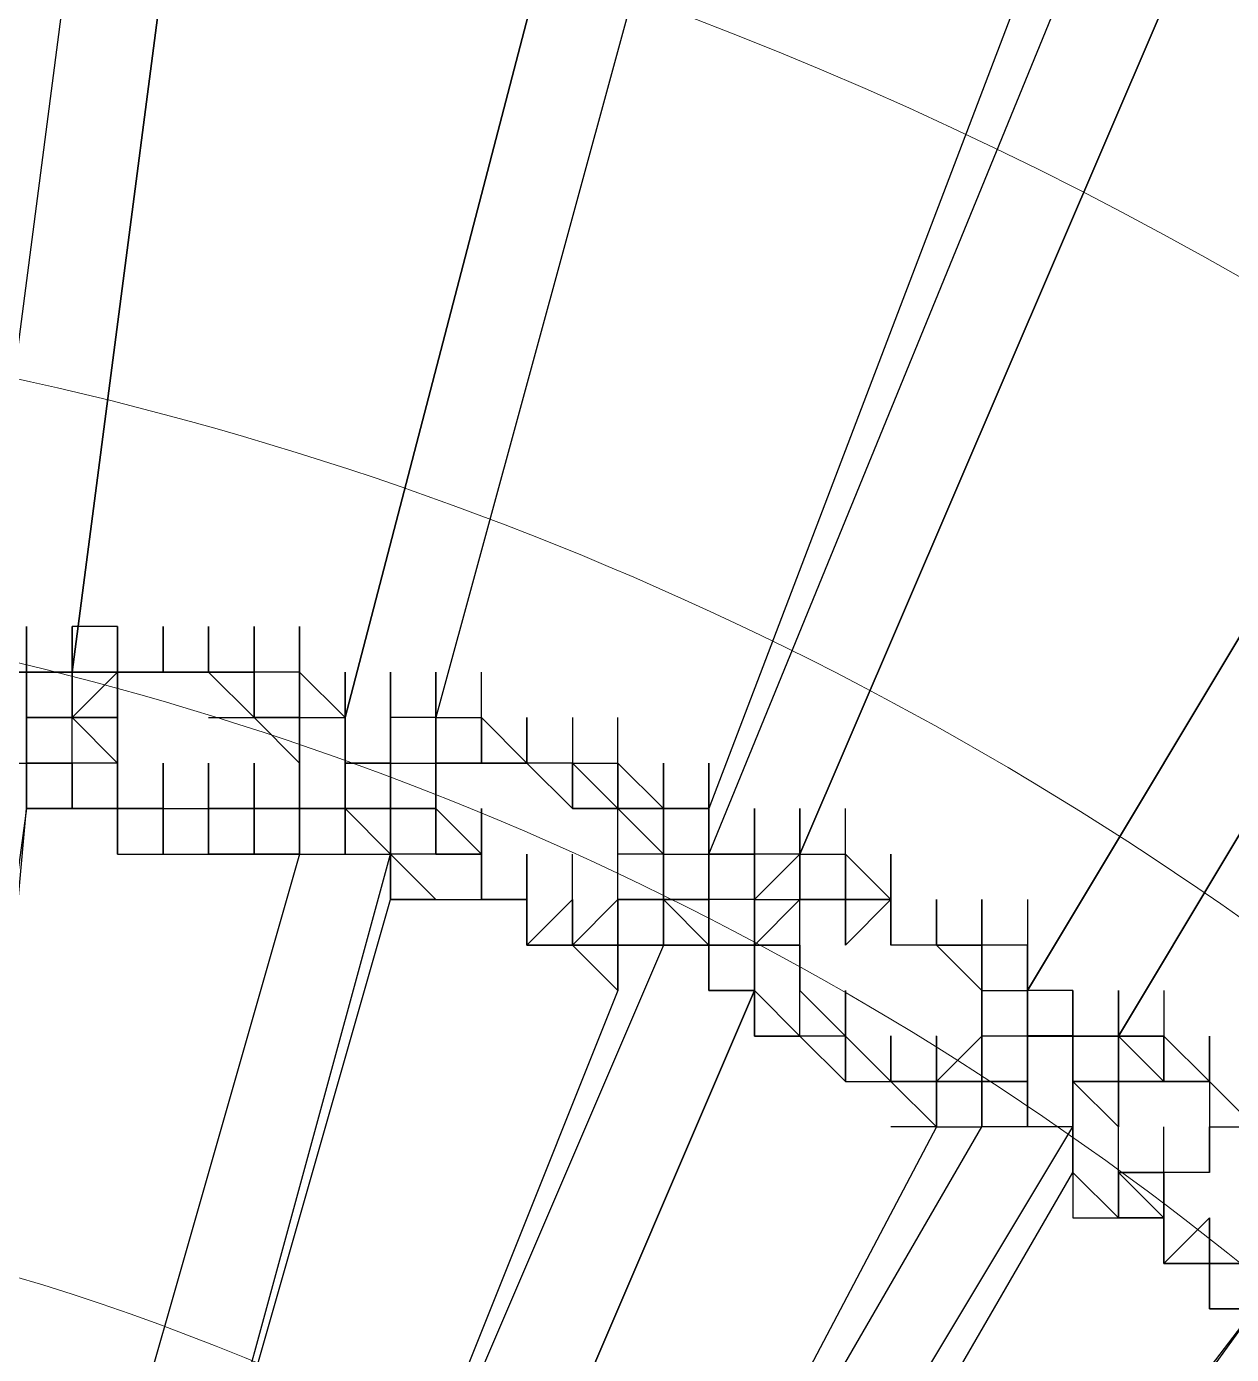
# Model space of a CAD drawing. Header units: inches. Extents: x 3324238 to 135265466, y -1036581 to 20094598.
# Drawn here: x 3353512.625 to 3353514.758, y -519250.382 to -519248.03 of the extents above; entities that cross this region are included whole.
import ezdxf

# ---------------------------------------------------------------- set-up
doc = ezdxf.new("R2010")
doc.units = ezdxf.units.IN
doc.header["$MEASUREMENT"] = 0
doc.layers.add('PDF_Geometry', color=7, linetype='Continuous')

msp = doc.modelspace()

# ---------------------------------------------------------------- linework, layer by layer
at = {"layer": 'PDF_Geometry', "color": 32, "lineweight": 13, "true_color": 0xdd6e00}
for points in [[(3353522.7765, -519332.0817), (3353522.7765, -519254.4915, 1.00015), (3353499.8943, -519254.4915)], [(3353517.2977, -519332.0817), (3353517.2977, -519254.4915, 1.002038), (3353505.3731, -519254.4915), (3353505.3731, -519332.0817)], [(3353516.8143, -519332.0817), (3353516.8143, -519254.4915, 1.000988), (3353505.8566, -519254.4915), (3353505.8566, -519332.0817)]]:
    msp.add_lwpolyline(points, format="xyb", dxfattribs=at)
at = {"layer": 'PDF_Geometry', "lineweight": 25}
for points in [[(3353512.7857, -519247.1595), (3353512.7857, -519247.2401), (3353512.544, -519249.0932)], [(3353512.6246, -519249.0932), (3353512.6246, -519249.1738), (3353512.6246, -519249.0932), (3353512.6246, -519249.1738), (3353512.6246, -519249.2544), (3353512.7051, -519249.2544), (3353512.7051, -519249.1738), (3353512.7051, -519249.2544), (3353512.7051, -519249.1738), (3353512.7051, -519249.0932), (3353512.7051, -519249.1738), (3353512.7051, -519249.2544), (3353512.7051, -519249.1738), (3353512.9469, -519247.3206), (3353512.8663, -519247.3206), (3353512.8663, -519247.2401)], [(3353512.9469, -519247.3206), (3353512.7051, -519249.1738), (3353512.7051, -519249.2544), (3353512.7051, -519249.1738), (3353512.7051, -519249.2544), (3353512.7051, -519249.1738), (3353512.7051, -519249.2544), (3353512.7051, -519249.1738), (3353512.7051, -519249.2544), (3353512.7051, -519249.1738), (3353512.7051, -519249.0932), (3353512.7051, -519249.1738), (3353512.7051, -519249.0932), (3353512.7051, -519249.1738), (3353512.7051, -519249.0932), (3353512.7051, -519249.1738)], [(3353512.7857, -519249.2543), (3353512.7857, -519249.3349), (3353512.7857, -519249.2544), (3353512.7857, -519249.3349), (3353512.7857, -519249.4155), (3353512.7051, -519249.4155), (3353512.7857, -519249.4155), (3353512.7857, -519249.4961), (3353512.8663, -519249.4961), (3353512.9469, -519249.4961), (3353512.9469, -519249.4155), (3353512.9469, -519249.4961), (3353513.0274, -519249.4961), (3353513.108, -519249.4961), (3353513.108, -519249.4155), (3353513.108, -519249.4961), (3353513.108, -519249.4155), (3353513.108, -519249.3349), (3353513.108, -519249.4155), (3353513.108, -519249.3349), (3353513.108, -519249.4155), (3353513.108, -519249.3349), (3353513.108, -519249.4155), (3353513.108, -519249.4961), (3353513.0274, -519249.4961), (3353513.108, -519249.4961), (3353513.1886, -519249.4961), (3353513.1886, -519249.4155), (3353513.1886, -519249.3349), (3353513.1886, -519249.4155), (3353513.1886, -519249.3349), (3353513.1886, -519249.2544), (3353513.1886, -519249.3349), (3353513.1886, -519249.4155), (3353513.1886, -519249.3349), (3353513.1886, -519249.2544), (3353513.1886, -519249.1738), (3353513.1886, -519249.2544), (3353513.1886, -519249.3349), (3353513.2691, -519249.3349), (3353513.1886, -519249.3349), (3353513.1886, -519249.2544), (3353513.672, -519247.4012)], [(3353513.672, -519247.4012), (3353513.1886, -519249.2544), (3353513.1886, -519249.3349), (3353513.2691, -519249.3349), (3353513.2691, -519249.4155), (3353513.2691, -519249.4961), (3353513.2691, -519249.4155), (3353513.2691, -519249.3349), (3353513.2691, -519249.2544), (3353513.2691, -519249.3349), (3353513.2691, -519249.2544), (3353513.2691, -519249.3349), (3353513.2691, -519249.4155), (3353513.2691, -519249.3349), (3353513.2691, -519249.4155), (3353513.1886, -519249.4155), (3353513.1886, -519249.4961), (3353513.1886, -519249.4155), (3353513.108, -519249.4155), (3353513.108, -519249.3349), (3353513.108, -519249.2544), (3353513.108, -519249.3349), (3353513.108, -519249.2544), (3353513.108, -519249.3349), (3353513.108, -519249.2544), (3353513.108, -519249.3349), (3353513.108, -519249.2544), (3353513.108, -519249.3349), (3353513.108, -519249.2544), (3353513.1886, -519249.2544), (3353513.108, -519249.1738), (3353513.108, -519249.2544), (3353513.1886, -519249.2544), (3353513.1886, -519249.1738), (3353513.1886, -519249.2544), (3353513.1886, -519249.1738), (3353513.1886, -519249.2544), (3353513.1886, -519249.1738)], [(3353513.7526, -519247.4012), (3353513.7526, -519247.4818), (3353513.8331, -519247.4818), (3353513.8331, -519247.4012), (3353513.8331, -519247.4818), (3353513.3497, -519249.2544), (3353513.3497, -519249.3349), (3353513.3497, -519249.4155), (3353513.3497, -519249.3349), (3353513.4303, -519249.3349), (3353513.4303, -519249.2544), (3353513.5108, -519249.3349), (3353513.4303, -519249.2544), (3353513.4303, -519249.3349), (3353513.3497, -519249.3349), (3353513.3497, -519249.2544), (3353513.4303, -519249.2544)], [(3353513.8331, -519247.4818), (3353513.3497, -519249.2543), (3353513.3497, -519249.1738)], [(3353514.4777, -519247.7235), (3353513.8331, -519249.4155), (3353513.7526, -519249.4155)], [(3353513.8331, -519249.7378), (3353513.8331, -519249.6572), (3353513.8331, -519249.5766), (3353513.8331, -519249.6572), (3353513.8331, -519249.5766), (3353513.8331, -519249.6572), (3353513.8331, -519249.5766), (3353513.8331, -519249.6572), (3353513.8331, -519249.5766), (3353513.8331, -519249.4961), (3353513.8331, -519249.5766), (3353513.8331, -519249.6572), (3353513.7526, -519249.6572), (3353513.7526, -519249.5766), (3353513.7526, -519249.4961), (3353513.7526, -519249.4155), (3353513.7526, -519249.4961), (3353513.7526, -519249.4155), (3353513.7526, -519249.4961), (3353513.7526, -519249.5766), (3353513.7526, -519249.4961), (3353513.7526, -519249.5766), (3353513.7526, -519249.4961), (3353513.7526, -519249.5766), (3353513.7526, -519249.4961), (3353513.7526, -519249.5766), (3353513.7526, -519249.4961), (3353513.7526, -519249.4155), (3353513.7526, -519249.4961), (3353513.7526, -519249.4155), (3353513.7526, -519249.3349), (3353513.7526, -519249.4155), (3353513.7526, -519249.4961), (3353513.8331, -519249.4961), (3353514.5583, -519247.7235)], [(3353514.7194, -519247.8041), (3353513.9943, -519249.4961), (3353513.9943, -519249.4155), (3353513.9943, -519249.4961), (3353513.9137, -519249.4961), (3353513.9137, -519249.5766), (3353513.9943, -519249.5766), (3353514.0748, -519249.5766), (3353514.0748, -519249.6572), (3353514.0748, -519249.5766), (3353513.9943, -519249.5766), (3353513.9943, -519249.4961), (3353514.7194, -519247.8041), (3353514.6388, -519247.8041), (3353514.6388, -519247.7235), (3353514.6388, -519247.8041)], [(3353514.3971, -519249.7378), (3353514.3971, -519249.6572), (3353514.3971, -519249.7378), (3353514.3971, -519249.6572), (3353514.3971, -519249.7378), (3353514.3971, -519249.8184), (3353514.3971, -519249.8989), (3353514.3971, -519249.9795), (3353514.3971, -519249.8989), (3353514.3971, -519249.9795), (3353514.3971, -519249.8989), (3353514.3971, -519249.9795), (3353514.3971, -519249.8989), (3353514.3971, -519249.9795), (3353514.3971, -519249.8989), (3353514.3971, -519249.8184), (3353514.3971, -519249.7378), (3353514.3971, -519249.8184), (3353514.3971, -519249.7378), (3353514.3971, -519249.6572), (3353514.3971, -519249.7378), (3353515.364, -519248.1263), (3353514.3971, -519249.7378), (3353514.3971, -519249.8184), (3353514.3971, -519249.7378), (3353514.3971, -519249.8184), (3353514.3971, -519249.8989), (3353514.3971, -519249.8184), (3353514.3971, -519249.8989), (3353514.3971, -519249.9795), (3353514.3971, -519249.8989), (3353514.3971, -519249.9795), (3353514.3971, -519249.8989), (3353514.3971, -519249.9795), (3353514.3971, -519249.8989), (3353514.3971, -519249.8184)], [(3353515.5251, -519248.2069), (3353514.5583, -519249.8184), (3353514.5583, -519249.8989), (3353514.5583, -519249.8184), (3353514.5583, -519249.8989), (3353514.5583, -519249.8184), (3353514.5583, -519249.8989), (3353514.5583, -519249.8184), (3353514.5583, -519249.8989), (3353514.5583, -519249.8184), (3353514.5583, -519249.8989), (3353514.6388, -519249.8989), (3353514.6388, -519249.8184), (3353514.5583, -519249.8184), (3353514.4777, -519249.8184), (3353514.4777, -519249.7378), (3353514.4777, -519249.8184), (3353514.4777, -519249.7378), (3353514.4777, -519249.8184), (3353514.4777, -519249.7378), (3353514.4777, -519249.8184), (3353514.4777, -519249.7378), (3353514.4777, -519249.8184), (3353514.4777, -519249.7378), (3353514.4777, -519249.8184), (3353514.4777, -519249.7378), (3353514.4777, -519249.8184), (3353514.4777, -519249.8989), (3353514.4777, -519249.8184), (3353514.4777, -519249.8989), (3353514.4777, -519249.8184), (3353514.4777, -519249.8989), (3353514.4777, -519249.8184), (3353514.4777, -519249.8989), (3353514.4777, -519249.8184), (3353514.4777, -519249.8989), (3353514.4777, -519249.9795), (3353514.3971, -519249.9795), (3353514.3166, -519249.9795), (3353514.3166, -519249.8989), (3353514.3166, -519249.8184), (3353514.3166, -519249.7378), (3353514.3166, -519249.8184), (3353514.3166, -519249.8989), (3353514.3971, -519249.8989), (3353514.3971, -519249.8184), (3353514.4777, -519249.8184), (3353514.4777, -519249.7378), (3353514.4777, -519249.8184), (3353514.4777, -519249.8989), (3353514.4777, -519249.8184), (3353514.4777, -519249.8989), (3353514.4777, -519249.9795), (3353514.4777, -519250.0601), (3353514.4777, -519249.9795), (3353514.4777, -519250.0601), (3353514.4777, -519249.9795), (3353514.4777, -519250.0601), (3353514.5583, -519250.1406), (3353514.6388, -519250.1406), (3353514.6388, -519250.2212), (3353514.7194, -519250.2212), (3353514.7194, -519250.1406), (3353514.7194, -519250.2212), (3353514.7194, -519250.3018), (3353514.7194, -519250.2212), (3353514.7194, -519250.1406), (3353514.7194, -519250.2212), (3353514.7194, -519250.1406), (3353514.7194, -519250.2212), (3353514.7194, -519250.1406), (3353514.7194, -519250.2212), (3353514.7194, -519250.1406), (3353514.7194, -519250.2212), (3353514.8, -519250.2212)], [(3353514.4777, -519250.0601), (3353514.4777, -519249.9795), (3353514.4777, -519249.8989), (3353514.5583, -519249.8989), (3353514.5583, -519249.8184), (3353514.5583, -519249.7378), (3353514.5583, -519249.8184), (3353515.5251, -519248.2069)], [(3353512.544, -519249.3349), (3353512.6246, -519249.3349), (3353512.6246, -519249.2544), (3353512.7051, -519249.2544), (3353512.6246, -519249.2544), (3353512.6246, -519249.1738), (3353512.6246, -519249.0932), (3353512.6246, -519249.1738), (3353512.6246, -519249.0932), (3353512.6246, -519249.1738), (3353512.6246, -519249.2544), (3353512.6246, -519249.1738), (3353512.6246, -519249.2544), (3353512.6246, -519249.1738), (3353512.6246, -519249.2544), (3353512.6246, -519249.1738), (3353512.544, -519249.1738)], [(3353512.6246, -519249.2544), (3353512.6246, -519249.3349), (3353512.6246, -519249.4155), (3353512.6246, -519249.3349), (3353512.7051, -519249.3349), (3353512.7051, -519249.4155), (3353512.7051, -519249.3349), (3353512.7051, -519249.2544), (3353512.7857, -519249.3349), (3353512.7857, -519249.2544), (3353512.7051, -519249.2544), (3353512.7051, -519249.1738), (3353512.7051, -519249.2544), (3353512.7051, -519249.1738), (3353512.7051, -519249.0932)], [(3353512.6246, -519249.1738), (3353512.6246, -519249.0932)], [(3353512.6246, -519249.1738), (3353512.6246, -519249.0932)], [(3353512.6246, -519249.1738), (3353512.6246, -519249.0932)], [(3353512.6246, -519249.1738), (3353512.6246, -519249.0932)], [(3353512.7051, -519249.1738), (3353512.7051, -519249.0932)], [(3353512.7051, -519249.2543), (3353512.7051, -519249.1738), (3353512.7051, -519249.0932)], [(3353512.7051, -519249.1738), (3353512.7051, -519249.0932)], [(3353512.7857, -519249.1738), (3353512.7857, -519249.0932)], [(3353512.8663, -519249.1738), (3353512.8663, -519249.0932)], [(3353512.8663, -519249.1738), (3353512.8663, -519249.0932)], [(3353512.8663, -519249.1738), (3353512.8663, -519249.0932)], [(3353512.8663, -519249.1738), (3353512.8663, -519249.0932)], [(3353512.8663, -519249.1738), (3353512.8663, -519249.0932)], [(3353512.9469, -519249.2544), (3353513.0274, -519249.2544), (3353512.9469, -519249.1738), (3353512.9469, -519249.0932), (3353512.9469, -519249.1738)], [(3353512.9469, -519249.1738), (3353512.9469, -519249.0932)], [(3353512.9469, -519249.1738), (3353512.9469, -519249.0932)], [(3353512.9469, -519249.1738), (3353512.9469, -519249.0932)], [(3353512.9469, -519249.1738), (3353512.9469, -519249.0932)], [(3353513.0274, -519249.2544), (3353513.0274, -519249.1738), (3353513.0274, -519249.0932)], [(3353512.7051, -519249.2544), (3353512.7051, -519249.1738), (3353512.7051, -519249.2544), (3353512.7051, -519249.1738), (3353512.7051, -519249.2544), (3353512.7051, -519249.1738), (3353512.6246, -519249.1738), (3353512.6246, -519249.2544), (3353512.6246, -519249.1738), (3353512.6246, -519249.2544), (3353512.6246, -519249.3349), (3353512.6246, -519249.4155), (3353512.6246, -519249.3349), (3353512.6246, -519249.4155), (3353512.3829, -519251.1881)], [(3353512.544, -519249.1738), (3353512.6246, -519249.1738), (3353512.6246, -519249.2544), (3353512.6246, -519249.3349), (3353512.6246, -519249.2544), (3353512.6246, -519249.3349), (3353512.6246, -519249.2544), (3353512.6246, -519249.3349), (3353512.6246, -519249.2544), (3353512.6246, -519249.3349), (3353512.6246, -519249.2544), (3353512.6246, -519249.1738), (3353512.544, -519249.1738)], [(3353512.7051, -519249.3349), (3353512.6246, -519249.3349), (3353512.6246, -519249.2544), (3353512.6246, -519249.1738)], [(3353512.6246, -519249.2543), (3353512.6246, -519249.1738)], [(3353512.6246, -519249.2543), (3353512.6246, -519249.1738)], [(3353512.6246, -519249.1738), (3353512.7051, -519249.1738), (3353512.6246, -519249.1738)], [(3353512.6246, -519249.2543), (3353512.6246, -519249.1738)], [(3353512.7051, -519249.2544), (3353512.7051, -519249.1738)], [(3353512.7051, -519249.2544), (3353512.7051, -519249.1738)], [(3353512.7051, -519249.2544), (3353512.7051, -519249.1738)], [(3353512.7857, -519251.2686), (3353513.2691, -519249.4961), (3353513.2691, -519249.4155), (3353513.2691, -519249.3349), (3353513.1886, -519249.3349), (3353513.1886, -519249.2544), (3353513.1886, -519249.3349), (3353513.1886, -519249.4155), (3353513.1886, -519249.3349), (3353513.1886, -519249.2544), (3353513.1886, -519249.1738), (3353513.1886, -519249.2544), (3353513.1886, -519249.1738), (3353513.1886, -519249.2544), (3353513.1886, -519249.1738), (3353513.1886, -519249.2544), (3353513.1886, -519249.1738), (3353513.1886, -519249.2544), (3353513.1886, -519249.3349), (3353513.1886, -519249.4155), (3353513.2691, -519249.4155), (3353513.2691, -519249.4961), (3353513.2691, -519249.4155), (3353513.2691, -519249.3349), (3353513.2691, -519249.4155), (3353513.3497, -519249.4155), (3353513.3497, -519249.4961), (3353513.3497, -519249.4155)], [(3353512.7857, -519249.1738), (3353512.8663, -519249.1738), (3353512.7857, -519249.1738)], [(3353512.8663, -519249.1738), (3353512.7857, -519249.1738)], [(3353512.7857, -519249.2544), (3353512.7857, -519249.1738)], [(3353512.7857, -519249.1738), (3353512.8663, -519249.1738)], [(3353512.8663, -519249.1738), (3353512.7857, -519249.1738)], [(3353512.7857, -519249.1738), (3353512.7857, -519249.2543)], [(3353512.8663, -519249.1738), (3353512.9469, -519249.1738)], [(3353512.9469, -519249.1738), (3353512.8663, -519249.1738)], [(3353512.9469, -519249.1738), (3353513.0274, -519249.1738), (3353512.9469, -519249.1738)], [(3353513.0274, -519249.2544), (3353512.9469, -519249.1738)], [(3353512.9469, -519249.1738), (3353513.0274, -519249.2544)], [(3353513.0274, -519249.2544), (3353513.0274, -519249.1738)], [(3353513.0274, -519249.2544), (3353513.0274, -519249.1738)], [(3353513.108, -519249.1738), (3353513.0274, -519249.1738)], [(3353513.0274, -519249.2544), (3353513.0274, -519249.1738)], [(3353513.0274, -519249.2544), (3353513.0274, -519249.1738)], [(3353513.0274, -519249.2544), (3353513.0274, -519249.1738)], [(3353513.0274, -519249.2544), (3353513.0274, -519249.1738)], [(3353513.0274, -519249.2543), (3353513.0274, -519249.1738)], [(3353513.0274, -519249.2544), (3353513.0274, -519249.1738)], [(3353513.0274, -519249.2544), (3353513.0274, -519249.1738)], [(3353513.0274, -519249.2544), (3353513.0274, -519249.1738)], [(3353513.0274, -519249.2544), (3353513.0274, -519249.1738)], [(3353513.0274, -519249.2544), (3353513.0274, -519249.1738)], [(3353513.108, -519249.2544), (3353513.108, -519249.1738)], [(3353513.108, -519249.2544), (3353513.108, -519249.1738)], [(3353513.108, -519249.2544), (3353513.108, -519249.1738)], [(3353513.108, -519249.2544), (3353513.108, -519249.1738)], [(3353513.108, -519249.2544), (3353513.108, -519249.1738)], [(3353513.1886, -519249.4155), (3353513.1886, -519249.4961), (3353513.2691, -519249.4961), (3353513.2691, -519249.4155), (3353513.2691, -519249.3349), (3353513.2691, -519249.2543), (3353513.2691, -519249.3349), (3353513.2691, -519249.4155), (3353513.2691, -519249.4961), (3353513.2691, -519249.4155), (3353513.3497, -519249.4155), (3353513.3497, -519249.3349), (3353513.3497, -519249.4155), (3353513.3497, -519249.3349), (3353513.3497, -519249.4155), (3353513.3497, -519249.3349), (3353513.4303, -519249.3349), (3353513.4303, -519249.2544), (3353513.4303, -519249.1738)], [(3353513.1886, -519249.2544), (3353513.1886, -519249.1738)], [(3353513.1886, -519249.2544), (3353513.1886, -519249.1738)], [(3353513.1886, -519249.2543), (3353513.1886, -519249.1738)], [(3353513.2691, -519249.4155), (3353513.2691, -519249.3349), (3353513.2691, -519249.2544), (3353513.2691, -519249.1738), (3353513.2691, -519249.2544), (3353513.2691, -519249.3349), (3353513.2691, -519249.4155), (3353513.2691, -519249.3349), (3353513.2691, -519249.4155), (3353513.2691, -519249.3349), (3353513.2691, -519249.2544), (3353513.2691, -519249.1738), (3353513.2691, -519249.2544), (3353513.2691, -519249.1738), (3353513.2691, -519249.2544), (3353513.2691, -519249.3349)], [(3353513.3497, -519249.2544), (3353513.3497, -519249.1738)], [(3353513.3497, -519249.2544), (3353513.3497, -519249.1738)], [(3353513.3497, -519249.2544), (3353513.3497, -519249.1738)], [(3353513.3497, -519249.2544), (3353513.3497, -519249.1738)], [(3353513.3497, -519249.2544), (3353513.3497, -519249.1738)], [(3353513.3497, -519249.2544), (3353513.3497, -519249.1738)], [(3353512.4634, -519251.1881), (3353512.6246, -519249.4155), (3353512.6246, -519249.3349), (3353512.6246, -519249.2544), (3353512.7051, -519249.2544), (3353512.6246, -519249.2544), (3353512.6246, -519249.3349), (3353512.6246, -519249.4155), (3353512.7051, -519249.4155), (3353512.7051, -519249.3349), (3353512.7051, -519249.4155), (3353512.7857, -519249.4155), (3353512.7857, -519249.3349), (3353512.7857, -519249.4155), (3353512.8663, -519249.4155), (3353512.8663, -519249.3349), (3353512.8663, -519249.4155), (3353512.8663, -519249.3349), (3353512.8663, -519249.4155), (3353512.9469, -519249.4155), (3353512.9469, -519249.4961), (3353512.9469, -519249.4155), (3353512.9469, -519249.3349), (3353512.9469, -519249.4155), (3353512.9469, -519249.3349), (3353512.9469, -519249.4155), (3353512.9469, -519249.3349)], [(3353512.6246, -519249.2544), (3353512.6246, -519249.3349)], [(3353512.7051, -519249.3349), (3353512.7051, -519249.4155), (3353512.7051, -519249.3349), (3353512.7051, -519249.2544), (3353512.7857, -519249.2544), (3353512.7857, -519249.3349), (3353512.7857, -519249.4155), (3353512.8663, -519249.4155), (3353512.8663, -519249.3349), (3353512.8663, -519249.4155), (3353512.8663, -519249.3349), (3353512.8663, -519249.4155), (3353512.8663, -519249.4961), (3353512.8663, -519249.4155), (3353512.8663, -519249.3349), (3353512.8663, -519249.4155), (3353512.9469, -519249.4155), (3353512.9469, -519249.3349), (3353512.9469, -519249.4155), (3353513.0274, -519249.4155), (3353513.108, -519249.4155), (3353513.1886, -519249.4155), (3353513.1886, -519249.3349)], [(3353513.0274, -519249.2544), (3353513.108, -519249.3349)], [(3353513.0274, -519249.2544), (3353513.108, -519249.2544)], [(3353513.108, -519249.2544), (3353513.0274, -519249.2544)], [(3353513.108, -519249.3349), (3353513.108, -519249.2543)], [(3353513.108, -519249.3349), (3353513.108, -519249.2543)], [(3353513.108, -519249.3349), (3353513.108, -519249.2543)], [(3353513.108, -519249.3349), (3353513.108, -519249.2543)], [(3353513.108, -519249.3349), (3353513.108, -519249.2544)], [(3353513.108, -519249.3349), (3353513.108, -519249.2544)], [(3353513.108, -519249.3349), (3353513.108, -519249.2544)], [(3353513.108, -519249.3349), (3353513.108, -519249.2544)], [(3353513.108, -519249.3349), (3353513.108, -519249.2544)], [(3353513.1886, -519249.3349), (3353513.1886, -519249.2543)], [(3353513.1886, -519249.4155), (3353513.2691, -519249.4961), (3353513.2691, -519249.4155), (3353513.2691, -519249.3349), (3353513.2691, -519249.2543)], [(3353513.1886, -519249.3349), (3353513.1886, -519249.2543)], [(3353513.1886, -519249.3349), (3353513.1886, -519249.2544)], [(3353513.1886, -519249.3349), (3353513.1886, -519249.2544)], [(3353513.2691, -519249.3349), (3353513.2691, -519249.2543)], [(3353513.2691, -519249.2544), (3353513.2691, -519249.3349)], [(3353513.4303, -519249.5766), (3353513.4303, -519249.4961), (3353513.3497, -519249.4961), (3353513.2691, -519249.4961), (3353513.2691, -519249.5766), (3353513.2691, -519249.4961), (3353513.2691, -519249.4155), (3353513.2691, -519249.4961), (3353513.2691, -519249.4155), (3353513.2691, -519249.3349), (3353513.2691, -519249.4155), (3353513.2691, -519249.3349), (3353513.2691, -519249.4155), (3353513.2691, -519249.3349), (3353513.2691, -519249.2544), (3353513.2691, -519249.3349), (3353513.2691, -519249.2544), (3353513.2691, -519249.3349), (3353513.2691, -519249.4155)], [(3353513.3497, -519249.2544), (3353513.2691, -519249.2544)], [(3353513.2691, -519249.3349), (3353513.2691, -519249.2544)], [(3353513.2691, -519249.3349), (3353513.2691, -519249.2544)], [(3353513.2691, -519249.3349), (3353513.2691, -519249.2544)], [(3353513.2691, -519249.3349), (3353513.2691, -519249.2544)], [(3353513.3497, -519249.3349), (3353513.3497, -519249.2543)], [(3353513.3497, -519249.3349), (3353513.3497, -519249.2543)], [(3353513.3497, -519249.3349), (3353513.3497, -519249.2543)], [(3353513.3497, -519249.3349), (3353513.3497, -519249.2544)], [(3353513.3497, -519249.3349), (3353513.3497, -519249.2544)], [(3353513.5108, -519249.2544), (3353513.5108, -519249.3349), (3353513.4303, -519249.3349), (3353513.4303, -519249.2544), (3353513.4303, -519249.3349), (3353513.5108, -519249.3349), (3353513.5914, -519249.4155), (3353513.5914, -519249.3349), (3353513.5914, -519249.4155), (3353513.5914, -519249.3349), (3353513.5914, -519249.4155), (3353513.5914, -519249.3349), (3353513.672, -519249.3349), (3353513.672, -519249.2544)], [(3353513.5914, -519249.2544), (3353513.5914, -519249.3349), (3353513.5108, -519249.3349), (3353513.5108, -519249.2544), (3353513.5108, -519249.3349), (3353513.5108, -519249.2544), (3353513.5108, -519249.3349), (3353513.4303, -519249.3349), (3353513.5108, -519249.3349)], [(3353513.4303, -519249.3349), (3353513.4303, -519249.2544)], [(3353513.0274, -519249.4155), (3353513.0274, -519249.4961), (3353513.0274, -519249.4155), (3353512.9469, -519249.4155), (3353512.9469, -519249.3349), (3353512.9469, -519249.4155), (3353513.0274, -519249.4155), (3353513.0274, -519249.3349), (3353513.0274, -519249.4155), (3353512.9469, -519249.4155), (3353513.0274, -519249.4155), (3353513.0274, -519249.4961), (3353513.0274, -519249.4155), (3353513.0274, -519249.3349), (3353513.0274, -519249.4155), (3353513.0274, -519249.4961), (3353513.108, -519249.4961), (3353513.108, -519249.4155), (3353513.108, -519249.4961), (3353512.6246, -519251.1881), (3353512.544, -519251.1881)], [(3353512.544, -519249.3349), (3353512.6246, -519249.3349), (3353512.6246, -519249.4155), (3353512.7051, -519249.4155), (3353512.6246, -519249.4155), (3353512.6246, -519249.3349)], [(3353513.108, -519249.4155), (3353513.0274, -519249.4155), (3353513.108, -519249.4155), (3353513.108, -519249.4961), (3353513.108, -519249.4155), (3353513.108, -519249.3349), (3353513.108, -519249.4155), (3353513.108, -519249.4961), (3353512.6246, -519251.1881), (3353512.6246, -519251.2686), (3353512.6246, -519251.3492), (3353512.6246, -519251.2686), (3353512.6246, -519251.3492), (3353512.6246, -519251.2686), (3353512.6246, -519251.1881), (3353512.6246, -519251.2686), (3353512.544, -519251.2686)], [(3353512.6246, -519249.4155), (3353512.6246, -519249.3349)], [(3353512.6246, -519249.3349), (3353512.6246, -519249.4155)], [(3353512.7857, -519249.3349), (3353512.7051, -519249.3349)], [(3353512.7857, -519249.3349), (3353512.7857, -519249.4155), (3353512.7857, -519249.3349)], [(3353512.7857, -519249.4155), (3353512.7857, -519249.3349)], [(3353512.9468, -519249.4155), (3353512.9468, -519249.3349)], [(3353512.9468, -519249.4155), (3353512.9468, -519249.3349)], [(3353512.9469, -519249.4155), (3353512.9469, -519249.3349)], [(3353512.9469, -519249.4155), (3353512.9469, -519249.3349)], [(3353513.0274, -519249.4155), (3353513.0274, -519249.3349)], [(3353513.108, -519249.3349), (3353513.108, -519249.4155)], [(3353513.1886, -519249.3349), (3353513.2691, -519249.3349)], [(3353513.2691, -519249.4155), (3353513.2691, -519249.4961), (3353513.2691, -519249.4155), (3353513.2691, -519249.4961), (3353513.2691, -519249.4155), (3353513.3497, -519249.4155), (3353513.3497, -519249.3349), (3353513.3497, -519249.4155)], [(3353513.2691, -519249.3349), (3353513.3497, -519249.3349)], [(3353513.2691, -519249.4155), (3353513.2691, -519249.3349)], [(3353513.4303, -519249.3349), (3353513.3497, -519249.3349)], [(3353513.3497, -519249.3349), (3353513.3497, -519249.4155)], [(3353513.3497, -519249.4155), (3353513.3497, -519249.3349)], [(3353513.3497, -519249.4155), (3353513.3497, -519249.3349)], [(3353513.3497, -519249.4155), (3353513.3497, -519249.3349)], [(3353513.3497, -519249.4155), (3353513.3497, -519249.3349), (3353513.3497, -519249.4155)], [(3353513.5914, -519249.6572), (3353513.672, -519249.5766), (3353513.672, -519249.6572), (3353513.5914, -519249.6572), (3353513.5914, -519249.5766), (3353513.5914, -519249.6572), (3353513.5914, -519249.5766), (3353513.5914, -519249.6572), (3353513.672, -519249.7378), (3353513.672, -519249.6572), (3353513.672, -519249.5766), (3353513.7526, -519249.5766), (3353513.672, -519249.5766), (3353513.672, -519249.6572), (3353513.672, -519249.5766), (3353513.672, -519249.4961), (3353513.672, -519249.4155), (3353513.5914, -519249.4155), (3353513.672, -519249.4155), (3353513.672, -519249.3349), (3353513.672, -519249.4155), (3353513.7526, -519249.4155), (3353513.7526, -519249.3349), (3353513.7526, -519249.4155), (3353513.8331, -519249.4155), (3353513.8331, -519249.3349)], [(3353513.8331, -519249.4961), (3353513.8331, -519249.5766), (3353513.8331, -519249.4961), (3353513.8331, -519249.5766), (3353513.8331, -519249.6572), (3353513.8331, -519249.7378), (3353513.8331, -519249.6572), (3353513.8331, -519249.5766), (3353513.8331, -519249.4961), (3353513.8331, -519249.5766), (3353513.8331, -519249.6572), (3353513.8331, -519249.5766), (3353513.8331, -519249.6572), (3353513.8331, -519249.5766), (3353513.8331, -519249.6572), (3353513.8331, -519249.5766), (3353513.8331, -519249.4961), (3353513.8331, -519249.4155), (3353513.8331, -519249.4961), (3353513.8331, -519249.4155), (3353513.8331, -519249.4961), (3353513.8331, -519249.4155), (3353513.8331, -519249.3349), (3353513.8331, -519249.4155), (3353513.8331, -519249.4961), (3353513.8331, -519249.4155), (3353513.8331, -519249.4961), (3353513.8331, -519249.4155), (3353513.7526, -519249.4155), (3353513.672, -519249.4155), (3353513.672, -519249.3349), (3353513.672, -519249.4155), (3353513.672, -519249.3349), (3353513.672, -519249.4155), (3353513.672, -519249.3349), (3353513.672, -519249.4155), (3353513.672, -519249.3349), (3353513.672, -519249.4155)], [(3353513.7526, -519249.4155), (3353513.672, -519249.3349)], [(3353513.672, -519249.4155), (3353513.672, -519249.3349)], [(3353513.672, -519249.4155), (3353513.672, -519249.3349)], [(3353513.672, -519249.4155), (3353513.672, -519249.3349)], [(3353513.672, -519249.4155), (3353513.672, -519249.3349)], [(3353513.672, -519249.4155), (3353513.672, -519249.3349)], [(3353513.9943, -519249.4961), (3353513.9943, -519249.4155), (3353513.9943, -519249.4961), (3353513.9943, -519249.4155), (3353513.9943, -519249.4961), (3353513.9137, -519249.4961), (3353513.9137, -519249.5766), (3353513.9137, -519249.4961), (3353513.9137, -519249.4155), (3353513.9137, -519249.4961), (3353513.9137, -519249.5766), (3353513.9137, -519249.6572), (3353513.9137, -519249.5766), (3353513.9137, -519249.4961), (3353513.9137, -519249.5766), (3353513.9137, -519249.4961), (3353513.9137, -519249.4155), (3353513.9137, -519249.4961), (3353513.9137, -519249.5766), (3353513.8331, -519249.5766), (3353513.8331, -519249.6572), (3353513.7526, -519249.6572), (3353513.7526, -519249.5766), (3353513.7526, -519249.4961), (3353513.7526, -519249.4155), (3353513.7526, -519249.4961), (3353513.7526, -519249.5766), (3353513.7526, -519249.4961), (3353513.7526, -519249.5766), (3353513.7526, -519249.6572), (3353513.7526, -519249.5766), (3353513.7526, -519249.4961), (3353513.7526, -519249.5766), (3353513.7526, -519249.4961), (3353513.7526, -519249.5766), (3353513.7526, -519249.6572), (3353513.8331, -519249.6572), (3353513.9137, -519249.6572), (3353513.9137, -519249.5766), (3353513.9137, -519249.4961), (3353513.9137, -519249.5766), (3353513.9137, -519249.4961), (3353513.8331, -519249.4961), (3353513.8331, -519249.4155), (3353513.8331, -519249.3349), (3353513.8331, -519249.4155), (3353513.8331, -519249.4961), (3353513.8331, -519249.5766), (3353513.8331, -519249.6572), (3353513.9137, -519249.6572), (3353513.9137, -519249.5766), (3353513.9943, -519249.4961), (3353514.0748, -519249.4961), (3353514.1554, -519249.5766), (3353514.0748, -519249.5766), (3353514.0748, -519249.6572)], [(3353513.9137, -519249.4961), (3353513.9137, -519249.5766), (3353513.9137, -519249.6572), (3353513.8331, -519249.6572), (3353513.8331, -519249.5766), (3353513.8331, -519249.6572), (3353513.8331, -519249.5766), (3353513.8331, -519249.6572), (3353513.8331, -519249.5766), (3353513.8331, -519249.6572), (3353513.7526, -519249.5766), (3353513.7526, -519249.6572), (3353513.7526, -519249.5766), (3353513.7526, -519249.4961), (3353513.7526, -519249.4155), (3353513.7526, -519249.3349)], [(3353513.8331, -519249.4155), (3353513.8331, -519249.3349)], [(3353513.8331, -519249.4155), (3353513.8331, -519249.3349)], [(3353513.8331, -519249.4155), (3353513.8331, -519249.3349)], [(3353512.8663, -519249.4155), (3353512.8663, -519249.4961), (3353512.8663, -519249.4155), (3353512.7857, -519249.4155), (3353512.7051, -519249.4155)], [(3353512.7857, -519249.4961), (3353512.7857, -519249.4155), (3353512.7857, -519249.4961)], [(3353512.9469, -519249.4155), (3353513.0274, -519249.4155), (3353512.9469, -519249.4155)], [(3353513.108, -519249.4961), (3353513.108, -519249.4155)], [(3353513.1886, -519249.4155), (3353513.108, -519249.4155)], [(3353513.108, -519249.4961), (3353513.108, -519249.4155)], [(3353513.108, -519249.4961), (3353513.108, -519249.4155)], [(3353513.108, -519249.4961), (3353513.108, -519249.4155)], [(3353513.108, -519249.4961), (3353513.108, -519249.4155)], [(3353513.108, -519249.4961), (3353513.108, -519249.4155)], [(3353513.108, -519249.4961), (3353513.108, -519249.4155)], [(3353513.5108, -519249.5766), (3353513.5108, -519249.4961), (3353513.5108, -519249.5766), (3353513.5108, -519249.4961), (3353513.5108, -519249.5766), (3353513.5108, -519249.6572), (3353513.5108, -519249.5766), (3353513.4303, -519249.5766), (3353513.4303, -519249.4961), (3353513.4303, -519249.5766), (3353513.4303, -519249.4961), (3353513.3497, -519249.4155), (3353513.2691, -519249.4155), (3353513.1886, -519249.4155), (3353513.1886, -519249.4961)], [(3353513.1886, -519249.4961), (3353513.1886, -519249.4155)], [(3353513.2691, -519249.4961), (3353513.3497, -519249.5766), (3353513.2691, -519249.5766), (3353513.3497, -519249.5766), (3353513.4303, -519249.5766), (3353513.4303, -519249.4961), (3353513.4303, -519249.5766), (3353513.4303, -519249.4961), (3353513.4303, -519249.4155), (3353513.4303, -519249.4961), (3353513.4303, -519249.4155)], [(3353513.2691, -519249.4961), (3353513.2691, -519249.4155), (3353513.3497, -519249.4155)], [(3353513.2691, -519249.4961), (3353513.2691, -519249.4155)], [(3353513.2691, -519249.4961), (3353513.2691, -519249.4155)], [(3353513.3497, -519249.4155), (3353513.3497, -519249.4961), (3353513.4303, -519249.4961)], [(3353513.672, -519249.4155), (3353513.7526, -519249.4155)], [(3353513.7526, -519249.4961), (3353513.7526, -519249.4155)], [(3353513.7526, -519249.4961), (3353513.7526, -519249.4155)], [(3353513.7526, -519249.4961), (3353513.7526, -519249.5766), (3353513.7526, -519249.4961), (3353513.7526, -519249.5766), (3353513.7526, -519249.4961), (3353513.7526, -519249.5766), (3353513.7526, -519249.4961), (3353513.7526, -519249.5766), (3353513.7526, -519249.4961), (3353513.7526, -519249.5766), (3353513.7526, -519249.4961), (3353513.7526, -519249.5766), (3353513.8331, -519249.5766), (3353513.8331, -519249.4961), (3353513.8331, -519249.4155), (3353513.7526, -519249.4155)], [(3353513.7526, -519249.4961), (3353513.7526, -519249.4155), (3353513.8331, -519249.4155)], [(3353513.8331, -519249.5766), (3353513.8331, -519249.4961), (3353513.8331, -519249.4155)], [(3353513.9137, -519249.4961), (3353513.9137, -519249.4155)], [(3353513.9137, -519249.4961), (3353513.9137, -519249.4155)], [(3353513.9137, -519249.4961), (3353513.9137, -519249.4155)], [(3353513.9137, -519249.4961), (3353513.9137, -519249.4155)], [(3353513.9137, -519249.4961), (3353513.9137, -519249.4155)], [(3353513.9137, -519249.4961), (3353513.9137, -519249.4155)], [(3353513.9137, -519249.4961), (3353513.9137, -519249.4155)], [(3353513.9137, -519249.4961), (3353513.9137, -519249.4155)], [(3353513.9943, -519249.4961), (3353513.9943, -519249.4155)], [(3353513.9943, -519249.4961), (3353513.9943, -519249.4155)], [(3353514.0748, -519249.4961), (3353514.0748, -519249.5766), (3353514.0748, -519249.4961), (3353514.0748, -519249.4155)], [(3353512.9469, -519249.4961), (3353513.0274, -519249.4961), (3353512.9469, -519249.4961)], [(3353512.9469, -519249.4961), (3353513.0274, -519249.4961)], [(3353513.4303, -519249.5766), (3353513.4303, -519249.4961)], [(3353513.5109, -519249.6572), (3353513.5109, -519249.5766), (3353513.5109, -519249.4961)], [(3353513.5914, -519249.5766), (3353513.5914, -519249.4961)], [(3353513.5914, -519249.5766), (3353513.5914, -519249.4961)], [(3353513.5914, -519249.5766), (3353513.5914, -519249.4961)], [(3353513.7526, -519249.5766), (3353513.7526, -519249.4961)], [(3353513.7526, -519249.5766), (3353513.7526, -519249.4961)], [(3353513.7526, -519249.5766), (3353513.7526, -519249.4961)], [(3353513.7526, -519249.5766), (3353513.7526, -519249.4961)], [(3353513.7526, -519249.5766), (3353513.7526, -519249.4961)], [(3353513.7526, -519249.5766), (3353513.7526, -519249.4961)], [(3353513.7526, -519249.5766), (3353513.7526, -519249.4961)], [(3353513.7526, -519249.5766), (3353513.7526, -519249.4961)], [(3353513.7526, -519249.5766), (3353513.7526, -519249.4961)], [(3353513.7526, -519249.5766), (3353513.7526, -519249.4961)], [(3353513.8331, -519249.4961), (3353513.9137, -519249.4961), (3353513.9137, -519249.5766), (3353513.9137, -519249.4961), (3353513.9137, -519249.5766), (3353513.9137, -519249.6572), (3353513.9943, -519249.6572), (3353513.9943, -519249.7378), (3353513.9943, -519249.6572), (3353513.9137, -519249.6572), (3353513.9137, -519249.5766), (3353513.9137, -519249.6572), (3353513.9137, -519249.7378), (3353513.9137, -519249.8184), (3353513.9943, -519249.8184), (3353514.0748, -519249.8989), (3353514.0748, -519249.8184), (3353514.0748, -519249.7378), (3353514.0748, -519249.8184), (3353514.0748, -519249.8989), (3353514.1554, -519249.8989), (3353514.1554, -519249.8184), (3353514.1554, -519249.8989), (3353514.1554, -519249.8184), (3353514.1554, -519249.8989), (3353514.0748, -519249.8184), (3353513.9943, -519249.8184), (3353513.9943, -519249.7378), (3353514.0748, -519249.8184), (3353513.9943, -519249.7378), (3353513.9943, -519249.6572)], [(3353513.9137, -519249.5766), (3353513.9137, -519249.4961)], [(3353513.9137, -519249.5766), (3353513.9137, -519249.4961)], [(3353513.9137, -519249.5766), (3353513.9137, -519249.4961)], [(3353513.9137, -519249.5766), (3353513.9137, -519249.4961)], [(3353513.9137, -519249.5766), (3353513.9137, -519249.4961)], [(3353513.9137, -519249.5766), (3353513.9137, -519249.4961)], [(3353513.9137, -519249.5766), (3353513.9137, -519249.4961)], [(3353513.9137, -519249.5766), (3353513.9137, -519249.4961)], [(3353513.9137, -519249.5766), (3353513.9137, -519249.4961)], [(3353513.9137, -519249.5766), (3353513.9137, -519249.4961)], [(3353513.9137, -519249.5766), (3353513.9137, -519249.4961)], [(3353513.9137, -519249.5766), (3353513.9137, -519249.4961)], [(3353513.9137, -519249.5766), (3353513.9137, -519249.4961)], [(3353513.9137, -519249.5766), (3353513.9137, -519249.4961)], [(3353513.9137, -519249.5766), (3353513.9137, -519249.4961)], [(3353513.9137, -519249.5766), (3353513.9137, -519249.4961)], [(3353513.9137, -519249.5766), (3353513.9137, -519249.4961)], [(3353513.9137, -519249.5766), (3353513.9137, -519249.4961)], [(3353513.9137, -519249.5766), (3353513.9137, -519249.4961)], [(3353513.9137, -519249.5766), (3353513.9137, -519249.4961)], [(3353513.9137, -519249.5766), (3353513.9137, -519249.4961)], [(3353513.9943, -519249.5766), (3353513.9943, -519249.4961)], [(3353513.9943, -519249.5766), (3353513.9943, -519249.4961)], [(3353514.0748, -519249.5766), (3353514.0748, -519249.4961), (3353514.0748, -519249.5766)], [(3353514.0749, -519249.5766), (3353514.0749, -519249.4961)], [(3353514.1554, -519249.5766), (3353514.1554, -519249.4961)], [(3353514.1554, -519249.5766), (3353514.1554, -519249.4961)], [(3353512.7857, -519251.3492), (3353512.7857, -519251.2686), (3353513.2691, -519249.5766)], [(3353513.9137, -519249.8184), (3353513.9943, -519249.8184), (3353513.9137, -519249.7378), (3353513.9137, -519249.6572), (3353513.9137, -519249.5766), (3353513.9137, -519249.6572), (3353513.9137, -519249.7378), (3353513.1886, -519251.4298), (3353513.1886, -519251.5103), (3353513.1886, -519251.5909), (3353513.1886, -519251.6715), (3353513.1886, -519251.5909), (3353513.1886, -519251.5103), (3353513.1886, -519251.5909), (3353513.1886, -519251.5103), (3353513.1886, -519251.5909), (3353513.1886, -519251.5103), (3353513.1886, -519251.4298), (3353513.1886, -519251.3492), (3353513.1886, -519251.4298), (3353513.9137, -519249.7378)], [(3353513.5914, -519249.6572), (3353513.5914, -519249.5766)], [(3353513.5914, -519249.5766), (3353513.5914, -519249.6572)], [(3353513.7526, -519249.6572), (3353513.672, -519249.6572), (3353513.672, -519249.5766)], [(3353513.672, -519249.5766), (3353513.672, -519249.6572)], [(3353513.672, -519249.6572), (3353513.672, -519249.5766)], [(3353513.672, -519249.6572), (3353513.672, -519249.5766)], [(3353513.672, -519249.7378), (3353513.672, -519249.6572), (3353513.672, -519249.5766), (3353513.672, -519249.6572), (3353513.672, -519249.5766)], [(3353513.672, -519249.6572), (3353513.672, -519249.5766)], [(3353513.672, -519249.6572), (3353513.672, -519249.5766)], [(3353513.672, -519249.6572), (3353513.672, -519249.5766)], [(3353513.7526, -519249.6572), (3353513.7526, -519249.5766)], [(3353513.7526, -519249.6572), (3353513.7526, -519249.5766)], [(3353513.7526, -519249.6572), (3353513.7526, -519249.5766)], [(3353513.7526, -519249.6572), (3353513.7526, -519249.5766)], [(3353513.7526, -519249.6572), (3353513.7526, -519249.5766)], [(3353513.9137, -519249.5766), (3353513.8331, -519249.5766), (3353513.7526, -519249.5766)], [(3353513.7526, -519249.6572), (3353513.7526, -519249.5766)], [(3353513.7526, -519249.6572), (3353513.7526, -519249.5766)], [(3353513.8331, -519249.6572), (3353513.8331, -519249.5766)], [(3353513.8331, -519249.7378), (3353513.8331, -519249.6572), (3353513.8331, -519249.5766), (3353513.8331, -519249.6572)], [(3353513.9137, -519249.7378), (3353513.9137, -519249.6572), (3353513.9137, -519249.5766)], [(3353513.9137, -519249.5766), (3353513.9137, -519249.6572), (3353513.9943, -519249.5766)], [(3353513.9137, -519249.6572), (3353513.9137, -519249.5766)], [(3353513.9137, -519249.6572), (3353513.9137, -519249.5766)], [(3353513.9137, -519249.6572), (3353513.9137, -519249.5766)], [(3353513.9137, -519249.6572), (3353513.9137, -519249.5766)], [(3353513.9137, -519249.6572), (3353513.9137, -519249.5766)], [(3353514.0748, -519249.5766), (3353513.9943, -519249.5766), (3353514.0748, -519249.5766)], [(3353513.9943, -519249.6572), (3353513.9943, -519249.5766)], [(3353514.1554, -519249.5766), (3353514.0748, -519249.5766)], [(3353514.1554, -519249.5766), (3353514.0748, -519249.6572), (3353514.0748, -519249.5766)], [(3353514.1554, -519249.5766), (3353514.0748, -519249.5766)], [(3353514.0748, -519249.5766), (3353514.1554, -519249.5766)], [(3353514.236, -519249.5766), (3353514.236, -519249.6572), (3353514.1554, -519249.6572)], [(3353514.236, -519249.6572), (3353514.236, -519249.5766)], [(3353514.5583, -519249.8184), (3353514.5583, -519249.8989), (3353514.6388, -519249.8989), (3353514.7194, -519249.8989), (3353514.6388, -519249.8989), (3353514.5583, -519249.8989), (3353514.5583, -519249.8184), (3353514.5583, -519249.8989), (3353514.5583, -519249.9795), (3353514.4777, -519249.8989), (3353514.4777, -519249.8184), (3353514.4777, -519249.7378), (3353514.4777, -519249.8184), (3353514.3971, -519249.8184), (3353514.3971, -519249.7378), (3353514.3971, -519249.8184), (3353514.3971, -519249.8989), (3353514.3166, -519249.8989), (3353514.3166, -519249.9795), (3353514.3166, -519249.8989), (3353514.3166, -519249.8184), (3353514.3166, -519249.7378), (3353514.236, -519249.6572), (3353514.3166, -519249.6572), (3353514.3166, -519249.7378), (3353514.236, -519249.6572), (3353514.236, -519249.5766), (3353514.236, -519249.6572), (3353514.236, -519249.5766), (3353514.236, -519249.6572), (3353514.3166, -519249.6572), (3353514.236, -519249.6572)], [(3353514.236, -519249.6572), (3353514.236, -519249.5766)], [(3353514.3971, -519249.5766), (3353514.3971, -519249.6572), (3353514.3166, -519249.6572), (3353514.3166, -519249.5766), (3353514.3166, -519249.6572), (3353514.3166, -519249.5766), (3353514.3166, -519249.6572), (3353514.3166, -519249.7378), (3353514.3166, -519249.8184), (3353514.3166, -519249.7378), (3353514.3166, -519249.6572), (3353514.3166, -519249.7378), (3353514.3166, -519249.6572), (3353514.3166, -519249.7378), (3353514.3971, -519249.7378), (3353514.3971, -519249.6572), (3353514.3971, -519249.7378), (3353514.3971, -519249.6572), (3353514.3971, -519249.7378), (3353514.3971, -519249.6572), (3353514.3971, -519249.7378), (3353514.3971, -519249.8184), (3353514.3971, -519249.7378), (3353514.3971, -519249.8184), (3353514.3166, -519249.8184), (3353514.3166, -519249.8989), (3353514.3166, -519249.8184), (3353514.3166, -519249.8989), (3353514.3166, -519249.8184), (3353514.3166, -519249.8989), (3353514.3166, -519249.8184), (3353514.3166, -519249.8989), (3353514.3166, -519249.8184), (3353514.3166, -519249.8989), (3353514.3166, -519249.9795), (3353514.3166, -519249.8989), (3353514.3166, -519249.8184), (3353514.3166, -519249.7378)], [(3353514.3166, -519249.6572), (3353514.3166, -519249.5766)], [(3353513.7526, -519249.6572), (3353513.0274, -519251.3492), (3353513.0274, -519251.2686)], [(3353513.4303, -519251.5103), (3353514.3166, -519249.9795), (3353514.3166, -519249.8989), (3353514.3166, -519249.9795), (3353514.3166, -519249.8989), (3353514.3166, -519249.8184), (3353514.3166, -519249.7378), (3353514.3166, -519249.8184), (3353514.3166, -519249.7378), (3353514.3971, -519249.7378), (3353514.3971, -519249.6572), (3353514.3971, -519249.7378), (3353514.3971, -519249.8184), (3353514.3971, -519249.7378), (3353514.3971, -519249.8184), (3353514.3971, -519249.8989), (3353514.3166, -519249.8989), (3353514.3166, -519249.9795)], [(3353513.5914, -519249.6572), (3353513.5108, -519249.6572), (3353513.5914, -519249.6572)], [(3353513.5914, -519249.6572), (3353513.672, -519249.6572)], [(3353513.7526, -519249.6572), (3353513.672, -519249.6572)], [(3353513.672, -519249.6572), (3353513.7526, -519249.6572)], [(3353513.9943, -519249.8184), (3353513.9137, -519249.8184), (3353513.9137, -519249.7378), (3353513.9137, -519249.6572), (3353513.9137, -519249.7378), (3353513.9137, -519249.6572), (3353513.9137, -519249.7378), (3353513.9137, -519249.6572), (3353513.9137, -519249.7378), (3353513.8331, -519249.7378), (3353513.8331, -519249.6572)], [(3353513.8331, -519249.7378), (3353513.9137, -519249.7378), (3353513.9137, -519249.6572)], [(3353513.9137, -519249.7378), (3353513.9137, -519249.6572)], [(3353514.3971, -519249.6572), (3353514.3971, -519249.7378), (3353514.3971, -519249.8184), (3353514.3971, -519249.7378), (3353514.3971, -519249.8184), (3353514.3971, -519249.8989), (3353514.3971, -519249.8184), (3353514.3971, -519249.8989), (3353514.3971, -519249.8184), (3353514.3971, -519249.8989), (3353514.3971, -519249.8184), (3353514.3971, -519249.8989), (3353514.3971, -519249.8184), (3353514.3166, -519249.8184), (3353514.3166, -519249.8989), (3353514.3166, -519249.8184), (3353514.3166, -519249.8989), (3353514.3166, -519249.8184), (3353514.236, -519249.8989), (3353514.1554, -519249.8989), (3353514.236, -519249.8989), (3353514.236, -519249.8184), (3353514.236, -519249.8989), (3353514.236, -519249.8184), (3353514.236, -519249.8989), (3353514.236, -519249.8184), (3353514.236, -519249.8989), (3353514.236, -519249.8184), (3353514.236, -519249.8989), (3353514.236, -519249.9795), (3353514.1554, -519249.9795)], [(3353514.3166, -519249.6572), (3353514.236, -519249.6572), (3353514.3166, -519249.6572)], [(3353514.3166, -519249.8184), (3353514.3166, -519249.7378), (3353514.3166, -519249.6572)], [(3353514.3166, -519249.6572), (3353514.3166, -519249.7378)], [(3353514.3971, -519249.7378), (3353514.3971, -519249.6572)], [(3353514.4777, -519249.8183), (3353514.3971, -519249.8183), (3353514.3971, -519249.7378), (3353514.3971, -519249.6572)], [(3353514.3971, -519249.7378), (3353514.3971, -519249.6572)], [(3353513.672, -519249.7378), (3353513.0274, -519251.3492)], [(3353514.0748, -519249.7378), (3353514.0748, -519249.8184), (3353513.9943, -519249.7378)], [(3353514.0748, -519249.8183), (3353514.0748, -519249.7378)], [(3353514.0748, -519249.8184), (3353514.0748, -519249.7378)], [(3353514.0749, -519249.8183), (3353514.0749, -519249.7378)], [(3353514.3166, -519249.8184), (3353514.3166, -519249.7378)], [(3353514.3166, -519249.8184), (3353514.3166, -519249.7378)], [(3353514.3166, -519249.8183), (3353514.3166, -519249.7378)], [(3353514.7194, -519250.0601), (3353514.7194, -519249.9795), (3353514.7194, -519250.0601), (3353514.6388, -519250.0601), (3353514.6388, -519250.1406), (3353514.5583, -519250.1406), (3353514.5583, -519250.0601), (3353514.5583, -519249.9795), (3353514.5583, -519249.8989), (3353514.4777, -519249.8989), (3353514.4777, -519249.8184), (3353514.4777, -519249.8989), (3353514.4777, -519249.8184), (3353514.4777, -519249.8989), (3353514.4777, -519249.9795), (3353514.4777, -519250.0601), (3353514.4777, -519249.9795), (3353514.4777, -519249.8989), (3353514.4777, -519249.8184), (3353514.4777, -519249.7378), (3353514.4777, -519249.8184), (3353514.4777, -519249.8989), (3353514.4777, -519249.9795), (3353514.3971, -519249.9795), (3353514.3971, -519249.8989)], [(3353514.3971, -519249.8184), (3353514.3971, -519249.7378)], [(3353514.4777, -519249.8184), (3353514.4777, -519249.7378), (3353514.3971, -519249.7378), (3353514.3971, -519249.8184)], [(3353514.4777, -519249.8184), (3353514.4777, -519249.7378)], [(3353514.4777, -519249.8184), (3353514.4777, -519249.7378)], [(3353514.4777, -519249.8183), (3353514.4777, -519249.7378)], [(3353514.4777, -519249.9795), (3353514.4777, -519250.0601), (3353514.4777, -519249.9795), (3353514.4777, -519249.8989), (3353514.4777, -519249.8184), (3353514.4777, -519249.8989), (3353514.4777, -519249.9795), (3353514.4777, -519250.0601), (3353514.4777, -519249.9795), (3353514.4777, -519249.8989), (3353514.4777, -519249.8184), (3353514.4777, -519249.7378)], [(3353514.4777, -519249.8184), (3353514.4777, -519249.7378)], [(3353514.4777, -519249.8184), (3353514.4777, -519249.7378)], [(3353514.5583, -519249.8184), (3353514.5583, -519249.7378)], [(3353514.6388, -519249.7378), (3353514.6388, -519249.8184), (3353514.7194, -519249.8989), (3353514.6388, -519249.8184), (3353514.6388, -519249.8989), (3353514.5583, -519249.8184), (3353514.5583, -519249.7378)], [(3353514.5583, -519249.8184), (3353514.5583, -519249.7378)], [(3353514.5583, -519249.8184), (3353514.5583, -519249.7378)], [(3353514.5583, -519249.9795), (3353514.5583, -519249.8989), (3353514.5583, -519249.8184), (3353514.5583, -519249.7378)], [(3353514.5583, -519249.8989), (3353514.5583, -519249.8184), (3353514.5583, -519249.7378)], [(3353514.5583, -519249.8184), (3353514.5583, -519249.7378)], [(3353514.0748, -519249.8184), (3353514.0748, -519249.8989), (3353514.1554, -519249.8989)], [(3353514.0749, -519249.8989), (3353514.0749, -519249.8183)], [(3353514.236, -519249.8989), (3353514.1554, -519249.8989), (3353514.1554, -519249.8184), (3353514.1554, -519249.8989), (3353514.1554, -519249.8184), (3353514.1554, -519249.8989), (3353514.236, -519249.9795), (3353514.236, -519249.8989), (3353514.236, -519249.8184)], [(3353514.236, -519249.8989), (3353514.236, -519249.8183)], [(3353514.236, -519249.8989), (3353514.236, -519249.8184)], [(3353514.3166, -519249.8989), (3353514.3166, -519249.8184)], [(3353514.3971, -519249.9795), (3353514.3971, -519249.8989), (3353514.3971, -519249.8184), (3353514.4777, -519249.8184), (3353514.5583, -519249.8184), (3353514.5583, -519249.8989), (3353514.5583, -519249.9795)], [(3353514.3971, -519249.8989), (3353514.3971, -519249.8184)], [(3353514.3971, -519249.8989), (3353514.3971, -519249.8184)], [(3353514.4777, -519249.8989), (3353514.4777, -519249.9795), (3353514.4777, -519249.8989), (3353514.4777, -519249.8183)], [(3353514.5583, -519249.8989), (3353514.4777, -519249.8989), (3353514.4777, -519249.8184), (3353514.4777, -519249.8989), (3353514.4777, -519249.8184), (3353514.4777, -519249.8989), (3353514.4777, -519249.9795), (3353514.4777, -519250.0601), (3353514.4777, -519249.9795), (3353514.4777, -519250.0601), (3353514.4777, -519250.1406), (3353514.5583, -519250.1406), (3353514.6388, -519250.1406), (3353514.6388, -519250.2212), (3353514.6388, -519250.1406), (3353514.6388, -519250.0601), (3353514.6388, -519249.9795)], [(3353514.4777, -519249.8989), (3353514.4777, -519249.8184)], [(3353514.4777, -519249.8989), (3353514.4777, -519249.8184)], [(3353514.4777, -519249.8989), (3353514.4777, -519249.8184)], [(3353514.5583, -519249.8989), (3353514.5583, -519249.8184)], [(3353514.5583, -519249.8184), (3353514.6388, -519249.8184), (3353514.5583, -519249.8184)], [(3353514.6388, -519249.8989), (3353514.6388, -519249.8184)], [(3353514.7194, -519249.8989), (3353514.7194, -519249.8184)], [(3353514.1554, -519249.8989), (3353514.236, -519249.8989), (3353514.1554, -519249.8989)], [(3353514.236, -519249.8989), (3353514.3166, -519249.8989), (3353514.236, -519249.8989)], [(3353514.236, -519249.9795), (3353514.236, -519249.8989)], [(3353514.236, -519249.9795), (3353514.3166, -519249.9795), (3353514.3166, -519249.8989)], [(3353514.3166, -519249.9795), (3353514.3166, -519249.8989)], [(3353514.3166, -519249.8989), (3353514.3166, -519249.9795)], [(3353514.3971, -519249.9795), (3353514.3971, -519249.8989)], [(3353514.3971, -519249.8989), (3353514.3971, -519249.9795)], [(3353514.3971, -519249.9795), (3353514.3971, -519249.8989)], [(3353514.5583, -519249.8989), (3353514.4777, -519249.8989)], [(3353514.5583, -519249.9795), (3353514.5583, -519249.8989)], [(3353514.236, -519249.9795), (3353513.4303, -519251.5103)], [(3353513.5108, -519251.5909), (3353514.4777, -519249.9795)], [(3353514.4777, -519250.0601), (3353514.4777, -519249.9795), (3353514.3971, -519249.9795)], [(3353514.4777, -519250.0601), (3353514.4777, -519249.9795)], [(3353514.5583, -519250.0601), (3353514.5583, -519249.9795)], [(3353514.5583, -519250.0601), (3353514.5583, -519249.9795)], [(3353514.5583, -519250.0601), (3353514.5583, -519249.9795)], [(3353514.5583, -519250.0601), (3353514.5583, -519249.9795)], [(3353513.5914, -519251.5909), (3353514.4777, -519250.0601)], [(3353514.5583, -519250.1406), (3353514.5583, -519250.0601)], [(3353514.6388, -519250.0601), (3353514.5583, -519250.0601), (3353514.6388, -519250.0601), (3353514.6388, -519250.1406), (3353514.6388, -519250.0601), (3353514.6388, -519250.1406), (3353514.5583, -519250.0601), (3353514.5583, -519250.1406), (3353514.6388, -519250.1406)], [(3353514.7194, -519250.1406), (3353514.6388, -519250.2212), (3353514.6388, -519250.1406), (3353514.6388, -519250.0601), (3353514.6388, -519250.1406), (3353514.6388, -519250.0601)], [(3353514.6388, -519250.1406), (3353514.6388, -519250.0601)], [(3353514.8, -519250.2212), (3353514.7194, -519250.2212), (3353514.7194, -519250.1406)], [(3353514.7194, -519250.2212), (3353514.7194, -519250.1406)], [(3353514.8, -519250.3018), (3353513.7526, -519251.7521), (3353513.7526, -519251.6715), (3353514.8, -519250.3018), (3353514.8, -519250.2212), (3353514.8, -519250.3018), (3353514.8806, -519250.3018), (3353514.8806, -519250.2212), (3353514.8806, -519250.3018), (3353514.8806, -519250.2212)], [(3353514.8, -519250.2212), (3353514.7194, -519250.2212), (3353514.8, -519250.2212)], [(3353514.8, -519250.3018), (3353514.7194, -519250.3018), (3353514.8, -519250.3018)]]:
    msp.add_lwpolyline(points, dxfattribs=at)
for points in [[(3353512.6246, -519249.0932), (3353512.6246, -519249.1738)], [(3353512.7051, -519249.1738), (3353512.7051, -519249.2544), (3353512.7857, -519249.1738), (3353512.7857, -519249.0932), (3353512.7051, -519249.0932)], [(3353512.7857, -519249.0932), (3353512.7857, -519249.1738)], [(3353512.8663, -519249.0932), (3353512.8663, -519249.1738)], [(3353512.9469, -519249.0932), (3353512.9469, -519249.1738)], [(3353513.0274, -519249.1738), (3353513.0274, -519249.2544), (3353513.0274, -519249.1738), (3353513.0274, -519249.0932)], [(3353513.108, -519249.1738), (3353513.108, -519249.2544), (3353513.108, -519249.1738), (3353513.108, -519249.0932)], [(3353512.7857, -519249.1738), (3353512.7051, -519249.1738)], [(3353512.7051, -519249.1738), (3353512.7051, -519249.2543)], [(3353513.3497, -519249.1738), (3353513.3497, -519249.2544)], [(3353513.3497, -519249.1738), (3353513.3497, -519249.2544), (3353513.3497, -519249.3349), (3353513.3497, -519249.2544), (3353513.3497, -519249.1738), (3353513.3497, -519249.2544), (3353513.3497, -519249.1738), (3353513.3497, -519249.2544), (3353513.3497, -519249.1738), (3353513.3497, -519249.2544)], [(3353513.108, -519249.3349), (3353513.108, -519249.2544), (3353513.0274, -519249.2544)], [(3353513.108, -519249.2543), (3353513.108, -519249.3349)], [(3353513.1886, -519249.2544), (3353513.1886, -519249.3349)], [(3353513.2691, -519249.2544), (3353513.2691, -519249.3349)], [(3353513.3497, -519249.2543), (3353513.3497, -519249.3349), (3353513.3497, -519249.4155), (3353513.3497, -519249.3349)], [(3353512.7857, -519249.4155), (3353512.7857, -519249.3349)], [(3353513.0274, -519249.3349), (3353513.0274, -519249.4155)], [(3353513.2691, -519249.4155), (3353513.2691, -519249.3349)], [(3353513.5914, -519249.3349), (3353513.672, -519249.3349), (3353513.672, -519249.4155)], [(3353513.672, -519249.3349), (3353513.672, -519249.4155)], [(3353513.2691, -519249.4155), (3353513.2691, -519249.4961)], [(3353513.672, -519249.4961), (3353513.672, -519249.4155), (3353513.7526, -519249.4961)], [(3353513.7526, -519249.4961), (3353513.7526, -519249.5766), (3353513.7526, -519249.4961), (3353513.7526, -519249.4155)], [(3353513.8331, -519249.4155), (3353513.8331, -519249.4961)], [(3353513.9137, -519249.4961), (3353513.9137, -519249.5766), (3353513.9137, -519249.4961), (3353513.9137, -519249.4155)], [(3353513.9943, -519249.4961), (3353513.9943, -519249.5766), (3353513.9943, -519249.4961), (3353513.9943, -519249.4155)], [(3353513.5108, -519249.4961), (3353513.5108, -519249.5766), (3353513.4303, -519249.5766), (3353513.5108, -519249.5766)], [(3353513.7526, -519249.4961), (3353513.7526, -519249.5766)], [(3353513.7526, -519249.4961), (3353513.7526, -519249.5766)], [(3353513.9137, -519249.4961), (3353513.9137, -519249.5766)], [(3353514.1554, -519249.4961), (3353514.1554, -519249.5766)], [(3353513.5108, -519249.6572), (3353513.5914, -519249.6572), (3353513.5914, -519249.5766), (3353513.5914, -519249.6572), (3353513.5914, -519249.5766)], [(3353513.8331, -519249.6572), (3353513.8331, -519249.5766)], [(3353513.9137, -519249.5766), (3353513.9137, -519249.6572)], [(3353514.1554, -519249.6572), (3353514.1554, -519249.5766)], [(3353514.1554, -519249.5766), (3353514.1554, -519249.6572)], [(3353514.236, -519249.5766), (3353514.236, -519249.6572)], [(3353513.672, -519249.6572), (3353513.672, -519249.7378)], [(3353513.9137, -519249.6572), (3353513.9137, -519249.7378)], [(3353514.3166, -519249.8184), (3353514.3166, -519249.7378), (3353514.3166, -519249.6572), (3353514.3166, -519249.7378)], [(3353514.3971, -519249.6572), (3353514.3971, -519249.7378)], [(3353514.3971, -519249.6572), (3353514.3971, -519249.7378)], [(3353514.0748, -519249.7378), (3353514.0748, -519249.8184)], [(3353514.3166, -519249.7378), (3353514.3166, -519249.8184)], [(3353514.3166, -519249.7378), (3353514.3166, -519249.8184), (3353514.3166, -519249.8989), (3353514.3166, -519249.8184), (3353514.3166, -519249.7378), (3353514.3166, -519249.8184)], [(3353514.4777, -519249.8989), (3353514.4777, -519249.9795), (3353514.4777, -519249.8989), (3353514.4777, -519249.8184), (3353514.4777, -519249.7378), (3353514.4777, -519249.8184)], [(3353514.5583, -519249.7378), (3353514.5583, -519249.8184)], [(3353514.1554, -519249.8183), (3353514.1554, -519249.8989)], [(3353514.4777, -519249.8184), (3353514.4777, -519249.8989)], [(3353514.5583, -519249.8184), (3353514.5583, -519249.8989)], [(3353514.6388, -519249.8989), (3353514.7194, -519249.8989), (3353514.7194, -519249.9795), (3353514.8, -519249.9795), (3353514.7194, -519249.8989), (3353514.7194, -519249.8184), (3353514.7194, -519249.8989), (3353514.6388, -519249.8989), (3353514.6388, -519249.8184)], [(3353514.236, -519249.8989), (3353514.236, -519249.9795)], [(3353514.3971, -519249.8989), (3353514.3971, -519249.9795)], [(3353514.6388, -519250.1406), (3353514.6388, -519250.0601), (3353514.6388, -519250.1406), (3353514.6388, -519250.0601), (3353514.6388, -519250.1406), (3353514.6388, -519250.2212)], [(3353514.7194, -519250.2212), (3353514.6388, -519250.2212), (3353514.7194, -519250.2212), (3353514.7194, -519250.3018)]]:
    msp.add_lwpolyline(points, close=True, dxfattribs=at)
at = {"layer": 'PDF_Geometry', "color": 32, "lineweight": 13, "true_color": 0xdd6e00}
for centre, radius, start, end in [((3353511.3354, -519254.4835), 11.9246, 359.96181, 180.03819), ((3353511.3354, -519254.4915), 7.4126, 0, 180), ((3353511.3354, -519254.4915), 6.9291, 0, 180), ((3353511.3354, -519254.4915), 4.4314, 0, 180)]:
    msp.add_arc(centre, radius, start, end, dxfattribs=at)

doc.saveas('drawing.dxf')
